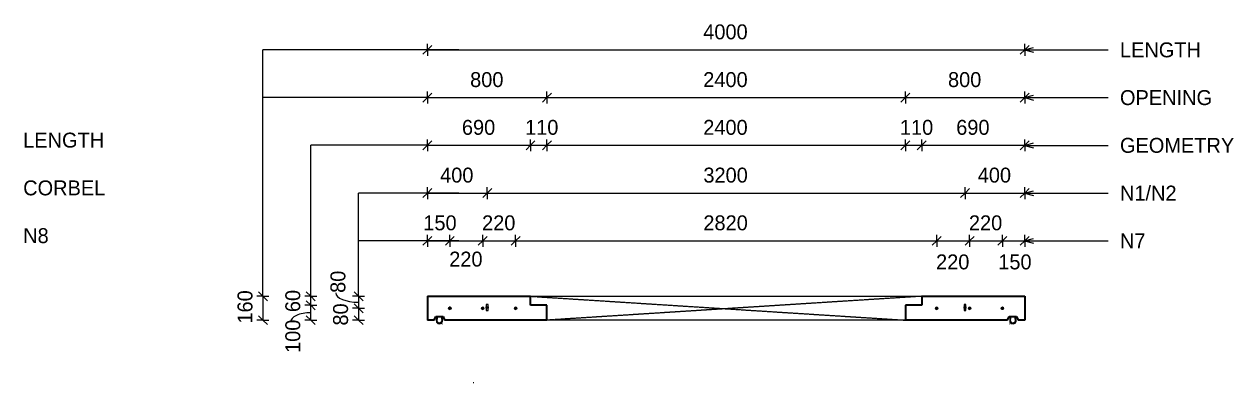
# Model space of a CAD drawing. Header units: millimetres. Extents: x 76163 to 106717, y 1600 to 80057.
# Drawn here: x 97538 to 105638, y 77653 to 80057 of the extents above; entities that cross this region are included whole.
import ezdxf

# ---------------------------------------------------------------- set-up
doc = ezdxf.new("R2010")
doc.units = ezdxf.units.MM
doc.linetypes.add('Overhead', pattern=[3.97, 2.38, -1.59])
for name, color, linetype, lineweight in [('A-ANNO-DIMS', 211, 'Continuous', 9), ('A-ANNO-DIMS-40', 211, 'Continuous', 9), ('A-DETL-MBND', 5, 'Continuous', 18), ('A-FLOR-OVHD', 1, 'Overhead', 18), ('A-GENM', 13, 'Continuous', 18), ('A-WALL', 113, 'Continuous', 25), ('G-ANNO-TEXT', 231, 'Continuous', 9), ('S-RBAR', 171, 'Continuous', 18)]:
    doc.layers.add(name, color=color, linetype=linetype, lineweight=lineweight)
doc.styles.add('Nirmala UI Semilight', font='NirmalaS.ttf', dxfattribs={"height": 100})
doc.dimstyles.new('Diagonal_-_2_5mm_NI_UI', dxfattribs={"dimscale": 304.8, "dimtxt": 104.736395, "dimasz": 0.19685, "dimexe": 0.131234, "dimexo": 0.0625, "dimgap": 0.131234, "dimtad": 1, "dimdec": 4, "dimzin": 0, "dimdsep": 46, "dimtxsty": 'Nirmala UI Semilight', "dimblk1": 'OBLIQUE', "dimblk2": 'OBLIQUE', "dimsah": 1, "dimcen": 0.09, "dimazin": 0, "dimtfac": 1, "dimtdec": 4, "dimtix": 1, "dimtmove": 0, "dimatfit": 3, "dimfxl": 0.131234, "dimfxlon": 1, "dimtvp": 1, "dimtolj": 1, "dimtzin": 0, "dimarcsym": 2})
doc.dimstyles.new('Diagonal_-_2_5mm_NI_UI_1', dxfattribs={"dimscale": 304.8, "dimtxt": 104.736395, "dimasz": 0.19685, "dimexe": 0.131234, "dimexo": 0.0625, "dimgap": 0.131234, "dimtad": 1, "dimdec": 4, "dimzin": 0, "dimdsep": 46, "dimtxsty": 'Nirmala UI Semilight', "dimblk1": 'OBLIQUE', "dimblk2": 'OBLIQUE', "dimsah": 1, "dimcen": 0.09, "dimazin": 0, "dimtfac": 1, "dimtdec": 4, "dimtix": 1, "dimtmove": 1, "dimatfit": 3, "dimfxl": 0.131234, "dimfxlon": 1, "dimtvp": 1, "dimtolj": 1, "dimtzin": 0, "dimarcsym": 2})
doc.dimstyles.new('Diagonal_-_2_5mm_NI_UI_2', dxfattribs={"dimscale": 304.8, "dimtxt": 104.736395, "dimasz": 0.19685, "dimexe": 0.131234, "dimexo": 0.0625, "dimgap": 0.131234, "dimtad": 1, "dimdec": 4, "dimzin": 0, "dimdsep": 46, "dimtxsty": 'Nirmala UI Semilight', "dimblk1": 'OBLIQUE', "dimblk2": 'OBLIQUE', "dimsah": 1, "dimcen": 0.09, "dimazin": 0, "dimtfac": 1, "dimtdec": 4, "dimtix": 1, "dimtmove": 2, "dimatfit": 3, "dimfxl": 0.131234, "dimfxlon": 1, "dimtvp": 1, "dimtolj": 1, "dimtzin": 0, "dimarcsym": 2})

# ---------------------------------------------------------------- blocks, each defined once
blk = doc.blocks.new('loopbox down bent - Wire Loop-600440-Elevation Top1')
at = {"layer": 'A-GENM'}
for p, q in [((-30387.9, 78098), (-30391.7, 78072)), ((-30390.2, 78097.2), (-30388.6, 78097.2)), ((-30388.6, 78097.2), (-30388.6, 78098)), ((-30385.7, 78071.1), (-30381.8, 78097.5)), ((-30384.1, 78097.8), (-30385.6, 78098)), ((-30383.3, 78097.7), (-30384.1, 78097.8)), ((-30382.7, 78097.6), (-30383.3, 78097.7)), ((-30381.8, 78097.5), (-30382.7, 78097.6)), ((-30381.8, 78097.5), (-30381.8, 78098)), ((-30359, 78097.8), (-30359, 78097.5)), ((-30359, 78097.5), (-30355.1, 78071.1)), ((-30349.1, 78072), (-30352.9, 78098)), ((-30352.2, 78098), (-30352.2, 78097.2)), ((-30352.2, 78097.2), (-30350.6, 78097.2)), ((-30350.2, 78047.2), (-30350.2, 78048))]:
    blk.add_line(p, q, dxfattribs=at)
at = {"layer": 'A-GENM', "flags": 128}
for points in [[(-30391.7, 78072), (-30389.6, 78059), (-30380.3, 78049.7), (-30367.3, 78047.5), (-30355.5, 78053.2), (-30349.2, 78064.8), (-30349.1, 78072)], [(-30355.1, 78071.1), (-30357.5, 78060.3), (-30366.5, 78053.9), (-30377.5, 78055.1), (-30384.9, 78063.4), (-30385.7, 78071.1)]]:
    blk.add_lwpolyline(points, dxfattribs=at)
at = {"layer": 'A-GENM'}
for centre, start, end in [((-30390.2, 78098.4), 202.2055, 270), ((-30350.6, 78098.4), 270, 337.79451)]:
    blk.add_arc(centre, 1.2, start, end, dxfattribs=at)
blk = doc.blocks.new('loopbox down bent - Wire Loop-V10-Elevation Top1')
at = {"layer": 'A-GENM'}
for p, q in [((-26547.9, 78098), (-26551.7, 78072)), ((-26550.2, 78097.2), (-26548.6, 78097.2)), ((-26548.6, 78097.2), (-26548.6, 78098)), ((-26545.7, 78071.1), (-26541.8, 78097.5)), ((-26541.8, 78097.5), (-26541.7, 78098)), ((-26519, 78098), (-26519, 78097.5)), ((-26518.1, 78097.6), (-26519, 78097.5)), ((-26519, 78097.5), (-26515.1, 78071.1)), ((-26517.5, 78097.7), (-26518.1, 78097.6)), ((-26516.7, 78097.8), (-26517.5, 78097.7)), ((-26515.2, 78098), (-26516.7, 78097.8)), ((-26509.1, 78072), (-26512.9, 78098)), ((-26512.2, 78098), (-26512.2, 78097.2)), ((-26512.2, 78097.2), (-26510.6, 78097.2)), ((-26550.6, 78047.2), (-26550.6, 78048))]:
    blk.add_line(p, q, dxfattribs=at)
at = {"layer": 'A-GENM', "flags": 128}
for points in [[(-26551.7, 78072), (-26549.6, 78059), (-26540.3, 78049.7), (-26527.3, 78047.5), (-26515.5, 78053.2), (-26509.2, 78064.8), (-26509.1, 78072)], [(-26515.1, 78071.1), (-26517.5, 78060.3), (-26526.5, 78053.9), (-26537.5, 78055.1), (-26544.9, 78063.4), (-26545.7, 78071.1)]]:
    blk.add_lwpolyline(points, dxfattribs=at)
at = {"layer": 'A-GENM'}
for centre, start, end in [((-26550.2, 78098.4), 202.20549, 270), ((-26510.6, 78098.4), 270, 337.7945)]:
    blk.add_arc(centre, 1.2, start, end, dxfattribs=at)
blk = doc.blocks.new('RR spread anchor face based - RR-SA-4_0-240-614738-Elevation Top1')
at = {"layer": 'A-GENM'}
for p, q in [((-30044.4, 78178), (-30056.4, 78178)), ((-30056.4, 78178), (-30056.4, 78162.7)), ((-30044.4, 78162.7), (-30044.4, 78178)), ((-30056.4, 78162.7), (-30044.4, 78162.7)), ((-30056.4, 78153.4), (-30056.4, 78162.7)), ((-30044.4, 78153.4), (-30056.4, 78153.4)), ((-30056.4, 78153.4), (-30056.4, 78138)), ((-30056.4, 78138), (-30044.4, 78138)), ((-30044.4, 78162.7), (-30044.4, 78153.4)), ((-30044.4, 78138), (-30044.4, 78153.4))]:
    blk.add_line(p, q, dxfattribs=at)
blk = doc.blocks.new('DIMBLOCK52-Elevation Top1')
at = {"layer": 'A-ANNO-DIMS-40'}
for p, q in [((100238.7, 79884.8), (100208.7, 79854.8)), ((100238.7, 79884.8), (100238.7, 79924.8)), ((100238.7, 79884.8), (100268.7, 79914.8)), ((100238.7, 79884.8), (104238.7, 79884.8)), ((100238.7, 79884.8), (100238.7, 79844.8)), ((104238.7, 79884.8), (104208.7, 79854.8)), ((104238.7, 79884.8), (104238.7, 79924.8)), ((104238.7, 79884.8), (104268.7, 79914.8)), ((104238.7, 79884.8), (104238.7, 79844.8))]:
    blk.add_line(p, q, dxfattribs=at)
at = {"layer": 'A-ANNO-DIMS-40', "color": 0, "insert": (102085.4, 80055.3), "char_height": 100, "width": 367.91, "attachment_point": 1, "line_spacing_factor": 1.142579, "style": 'Nirmala UI Semilight'}
blk.add_mtext('4000', dxfattribs=at)
blk = doc.blocks.new('_Oblique')
at = {"color": 0, "linetype": 'ByBlock', "lineweight": -2}
blk.add_line((-0.5, -0.5), (0.5, 0.5), dxfattribs=at)
blk = doc.blocks.new('DIMBLOCK53-Elevation Top1')
at = {"layer": 'A-ANNO-DIMS-40'}
for p, q in [((100238.7, 78924.8), (100208.7, 78894.8)), ((100238.7, 78924.8), (100238.7, 78964.8)), ((100238.7, 78924.8), (100268.7, 78954.8)), ((100238.7, 78924.8), (100638.7, 78924.8)), ((100238.7, 78924.8), (100238.7, 78884.8)), ((100638.7, 78924.8), (100608.7, 78894.8)), ((100638.7, 78924.8), (100638.7, 78964.8)), ((100638.7, 78924.8), (100668.7, 78954.8)), ((100638.7, 78924.8), (100638.7, 78884.8))]:
    blk.add_line(p, q, dxfattribs=at)
at = {"layer": 'A-ANNO-DIMS-40', "color": 0, "insert": (100323.5, 79095.3), "char_height": 100, "width": 276.504, "attachment_point": 1, "line_spacing_factor": 1.142579, "style": 'Nirmala UI Semilight'}
blk.add_mtext('400', dxfattribs=at)
blk = doc.blocks.new('DIMBLOCK54-Elevation Top1')
at = {"layer": 'A-ANNO-DIMS-40'}
for p, q in [((100638.7, 78924.8), (100608.7, 78894.8)), ((100638.7, 78924.8), (100638.7, 78964.8)), ((100638.7, 78924.8), (100668.7, 78954.8)), ((100638.7, 78924.8), (103838.7, 78924.8)), ((100638.7, 78924.8), (100638.7, 78884.8)), ((103838.7, 78924.8), (103808.7, 78894.8)), ((103838.7, 78924.8), (103838.7, 78964.8)), ((103838.7, 78924.8), (103868.7, 78954.8)), ((103838.7, 78924.8), (103838.7, 78884.8))]:
    blk.add_line(p, q, dxfattribs=at)
at = {"layer": 'A-ANNO-DIMS-40', "color": 0, "insert": (102086.3, 79095.3), "char_height": 100, "width": 365.625, "attachment_point": 1, "line_spacing_factor": 1.142579, "style": 'Nirmala UI Semilight'}
blk.add_mtext('3200', dxfattribs=at)
blk = doc.blocks.new('DIMBLOCK55-Elevation Top1')
at = {"layer": 'A-ANNO-DIMS-40'}
for p, q in [((103838.7, 78924.8), (103808.7, 78894.8)), ((103838.7, 78924.8), (103838.7, 78964.8)), ((103838.7, 78924.8), (103868.7, 78954.8)), ((103838.7, 78924.8), (104238.7, 78924.8)), ((103838.7, 78924.8), (103838.7, 78884.8)), ((104238.7, 78924.8), (104208.7, 78894.8)), ((104238.7, 78924.8), (104238.7, 78964.8)), ((104238.7, 78924.8), (104268.7, 78954.8)), ((104238.7, 78924.8), (104238.7, 78884.8))]:
    blk.add_line(p, q, dxfattribs=at)
at = {"layer": 'A-ANNO-DIMS-40', "color": 0, "insert": (103923.5, 79095.3), "char_height": 100, "width": 276.504, "attachment_point": 1, "line_spacing_factor": 1.142579, "style": 'Nirmala UI Semilight'}
blk.add_mtext('400', dxfattribs=at)
blk = doc.blocks.new('DIMBLOCK56-Elevation Top1')
at = {"layer": 'A-ANNO-DIMS-40'}
for p, q in [((100238.7, 78604.8), (100208.7, 78574.8)), ((100238.7, 78604.8), (100238.7, 78644.8)), ((100238.7, 78604.8), (100268.7, 78634.8)), ((100238.7, 78604.8), (100388.6, 78604.8)), ((100238.7, 78604.8), (100238.7, 78564.8)), ((100388.6, 78604.8), (100358.6, 78574.8)), ((100388.6, 78604.8), (100388.6, 78644.8)), ((100388.6, 78604.8), (100418.6, 78634.8)), ((100388.6, 78604.8), (100388.6, 78564.8))]:
    blk.add_line(p, q, dxfattribs=at)
at = {"layer": 'A-ANNO-DIMS-40', "color": 0, "insert": (100210.8, 78775.3), "char_height": 100, "width": 246.797, "attachment_point": 1, "line_spacing_factor": 1.142579, "style": 'Nirmala UI Semilight'}
blk.add_mtext('150', dxfattribs=at)
blk = doc.blocks.new('DIMBLOCK57-Elevation Top1')
at = {"layer": 'A-ANNO-DIMS-40'}
for p, q in [((100388.6, 78604.8), (100358.6, 78574.8)), ((100388.6, 78604.8), (100388.6, 78644.8)), ((100388.6, 78604.8), (100418.6, 78634.8)), ((100388.6, 78604.8), (100608.7, 78604.8)), ((100388.6, 78604.8), (100388.6, 78564.8)), ((100608.7, 78604.8), (100578.7, 78574.8)), ((100608.7, 78604.8), (100608.7, 78644.8)), ((100608.7, 78604.8), (100638.7, 78634.8)), ((100608.7, 78604.8), (100608.7, 78564.8))]:
    blk.add_line(p, q, dxfattribs=at)
at = {"layer": 'A-ANNO-DIMS-40', "color": 0, "insert": (100384.4, 78532.2), "char_height": 100, "width": 274.219, "attachment_point": 1, "line_spacing_factor": 1.142579, "style": 'Nirmala UI Semilight'}
blk.add_mtext('220', dxfattribs=at)
blk = doc.blocks.new('DIMBLOCK58-Elevation Top1')
at = {"layer": 'A-ANNO-DIMS-40'}
for p, q in [((100608.7, 78604.8), (100578.7, 78574.8)), ((100608.7, 78604.8), (100608.7, 78644.8)), ((100608.7, 78604.8), (100638.7, 78634.8)), ((100608.7, 78604.8), (100828.7, 78604.8)), ((100608.7, 78604.8), (100608.7, 78564.8)), ((100828.7, 78604.8), (100798.7, 78574.8)), ((100828.7, 78604.8), (100828.7, 78644.8)), ((100828.7, 78604.8), (100858.7, 78634.8)), ((100828.7, 78604.8), (100828.7, 78564.8))]:
    blk.add_line(p, q, dxfattribs=at)
at = {"layer": 'A-ANNO-DIMS-40', "color": 0, "insert": (100604.4, 78775.3), "char_height": 100, "width": 274.219, "attachment_point": 1, "line_spacing_factor": 1.142579, "style": 'Nirmala UI Semilight'}
blk.add_mtext('220', dxfattribs=at)
blk = doc.blocks.new('DIMBLOCK59-Elevation Top1')
at = {"layer": 'A-ANNO-DIMS-40'}
for p, q in [((100828.7, 78604.8), (100798.7, 78574.8)), ((100828.7, 78604.8), (100828.7, 78644.8)), ((100828.7, 78604.8), (100858.7, 78634.8)), ((100828.7, 78604.8), (103648.7, 78604.8)), ((100828.7, 78604.8), (100828.7, 78564.8)), ((103648.7, 78604.8), (103618.7, 78574.8)), ((103648.7, 78604.8), (103648.7, 78644.8)), ((103648.7, 78604.8), (103678.7, 78634.8)), ((103648.7, 78604.8), (103648.7, 78564.8))]:
    blk.add_line(p, q, dxfattribs=at)
at = {"layer": 'A-ANNO-DIMS-40', "color": 0, "insert": (102086.3, 78775.3), "char_height": 100, "width": 365.625, "attachment_point": 1, "line_spacing_factor": 1.142579, "style": 'Nirmala UI Semilight'}
blk.add_mtext('2820', dxfattribs=at)
blk = doc.blocks.new('DIMBLOCK60-Elevation Top1')
at = {"layer": 'A-ANNO-DIMS-40'}
for p, q in [((103648.7, 78604.8), (103618.7, 78574.8)), ((103648.7, 78604.8), (103648.7, 78644.8)), ((103648.7, 78604.8), (103678.7, 78634.8)), ((103648.7, 78604.8), (103868.7, 78604.8)), ((103648.7, 78604.8), (103648.7, 78564.8)), ((103868.7, 78604.8), (103838.7, 78574.8)), ((103868.7, 78604.8), (103868.7, 78644.8)), ((103868.7, 78604.8), (103898.7, 78634.8)), ((103868.7, 78604.8), (103868.7, 78564.8))]:
    blk.add_line(p, q, dxfattribs=at)
at = {"layer": 'A-ANNO-DIMS-40', "color": 0, "insert": (103644.4, 78513.5), "char_height": 100, "width": 274.219, "attachment_point": 1, "line_spacing_factor": 1.142579, "style": 'Nirmala UI Semilight'}
blk.add_mtext('220', dxfattribs=at)
blk = doc.blocks.new('DIMBLOCK61-Elevation Top1')
at = {"layer": 'A-ANNO-DIMS-40'}
for p, q in [((103868.7, 78604.8), (103838.7, 78574.8)), ((103868.7, 78604.8), (103868.7, 78644.8)), ((103868.7, 78604.8), (103898.7, 78634.8)), ((103868.7, 78604.8), (104088.8, 78604.8)), ((103868.7, 78604.8), (103868.7, 78564.8)), ((104088.8, 78604.8), (104058.8, 78574.8)), ((104088.8, 78604.8), (104088.8, 78644.8)), ((104088.8, 78604.8), (104118.8, 78634.8)), ((104088.8, 78604.8), (104088.8, 78564.8))]:
    blk.add_line(p, q, dxfattribs=at)
at = {"layer": 'A-ANNO-DIMS-40', "color": 0, "insert": (103864.5, 78775.3), "char_height": 100, "width": 274.219, "attachment_point": 1, "line_spacing_factor": 1.142579, "style": 'Nirmala UI Semilight'}
blk.add_mtext('220', dxfattribs=at)
blk = doc.blocks.new('DIMBLOCK62-Elevation Top1')
at = {"layer": 'A-ANNO-DIMS-40'}
for p, q in [((104088.8, 78604.8), (104058.8, 78574.8)), ((104088.8, 78604.8), (104088.8, 78644.8)), ((104088.8, 78604.8), (104118.8, 78634.8)), ((104088.8, 78604.8), (104238.7, 78604.8)), ((104088.8, 78604.8), (104088.8, 78564.8)), ((104238.7, 78604.8), (104208.7, 78574.8)), ((104238.7, 78604.8), (104238.7, 78644.8)), ((104238.7, 78604.8), (104268.7, 78634.8)), ((104238.7, 78604.8), (104238.7, 78564.8))]:
    blk.add_line(p, q, dxfattribs=at)
at = {"layer": 'A-ANNO-DIMS-40', "color": 0, "insert": (104060.9, 78513.5), "char_height": 100, "width": 246.797, "attachment_point": 1, "line_spacing_factor": 1.142579, "style": 'Nirmala UI Semilight'}
blk.add_mtext('150', dxfattribs=at)
blk = doc.blocks.new('DIMBLOCK63-Elevation Top1')
at = {"layer": 'A-ANNO-DIMS-40'}
for p, q in [((99137.2, 78233), (99107.2, 78263)), ((99137.2, 78233), (99097.2, 78233)), ((99137.2, 78233), (99137.2, 78073)), ((99137.2, 78233), (99167.2, 78203)), ((99137.2, 78233), (99177.2, 78233)), ((99137.2, 78073), (99107.2, 78103)), ((99137.2, 78073), (99097.2, 78073)), ((99137.2, 78073), (99167.2, 78043)), ((99137.2, 78073), (99177.2, 78073))]:
    blk.add_line(p, q, dxfattribs=at)
at = {"layer": 'A-ANNO-DIMS-40', "color": 0, "insert": (98966.8, 78050.2), "char_height": 100, "width": 246.797, "attachment_point": 1, "rotation": 90, "line_spacing_factor": 1.142579, "style": 'Nirmala UI Semilight'}
blk.add_mtext('160', dxfattribs=at)
blk = doc.blocks.new('DIMBLOCK64-Elevation Top1')
at = {"layer": 'A-ANNO-DIMS-40'}
for p, q in [((99777.2, 78233), (99747.2, 78263)), ((99777.2, 78233), (99737.2, 78233)), ((99777.2, 78153), (99747.2, 78183)), ((99777.2, 78233), (99777.2, 78153)), ((99777.2, 78233), (99807.2, 78203)), ((99777.2, 78233), (99817.2, 78233)), ((99777.2, 78153), (99737.2, 78153)), ((99777.2, 78153), (99807.2, 78123)), ((99777.2, 78153), (99817.2, 78153))]:
    blk.add_line(p, q, dxfattribs=at)
blk.add_ellipse((99777.2, 78255.8), major_axis=(152.9, 0), ratio=0.410809, start_param=3.141593, end_param=4.712389, dxfattribs=at)
at = {"layer": 'A-ANNO-DIMS-40', "color": 0, "insert": (99589.1, 78255.8), "char_height": 100, "width": 182.813, "attachment_point": 1, "rotation": 90, "line_spacing_factor": 1.142579, "style": 'Nirmala UI Semilight'}
blk.add_mtext('80', dxfattribs=at)
blk = doc.blocks.new('DIMBLOCK65-Elevation Top1')
at = {"layer": 'A-ANNO-DIMS-40'}
for p, q in [((99777.2, 78153), (99747.2, 78183)), ((99777.2, 78153), (99737.2, 78153)), ((99777.2, 78073), (99747.2, 78103)), ((99777.2, 78153), (99777.2, 78073)), ((99777.2, 78153), (99807.2, 78123)), ((99777.2, 78153), (99817.2, 78153)), ((99777.2, 78073), (99737.2, 78073)), ((99777.2, 78073), (99807.2, 78043)), ((99777.2, 78073), (99817.2, 78073))]:
    blk.add_line(p, q, dxfattribs=at)
at = {"layer": 'A-ANNO-DIMS-40', "color": 0, "insert": (99606.8, 78036.9), "char_height": 100, "width": 182.813, "attachment_point": 1, "rotation": 90, "line_spacing_factor": 1.142579, "style": 'Nirmala UI Semilight'}
blk.add_mtext('80', dxfattribs=at)
blk = doc.blocks.new('DIMBLOCK66-Elevation Top1')
at = {"layer": 'A-ANNO-DIMS-40'}
for p, q in [((100238.7, 79564.8), (100208.7, 79534.8)), ((100238.7, 79564.8), (100238.7, 79604.8)), ((100238.7, 79564.8), (100268.7, 79594.8)), ((100238.7, 79564.8), (101038.7, 79564.8)), ((100238.7, 79564.8), (100238.7, 79524.8)), ((101038.7, 79564.8), (101008.7, 79534.8)), ((101038.7, 79564.8), (101038.7, 79604.8)), ((101038.7, 79564.8), (101068.7, 79594.8)), ((101038.7, 79564.8), (101038.7, 79524.8))]:
    blk.add_line(p, q, dxfattribs=at)
at = {"layer": 'A-ANNO-DIMS-40', "color": 0, "insert": (100524.4, 79735.3), "char_height": 100, "width": 274.219, "attachment_point": 1, "line_spacing_factor": 1.142579, "style": 'Nirmala UI Semilight'}
blk.add_mtext('800', dxfattribs=at)
blk = doc.blocks.new('DIMBLOCK67-Elevation Top1')
at = {"layer": 'A-ANNO-DIMS-40'}
for p, q in [((101038.7, 79564.8), (101008.7, 79534.8)), ((101038.7, 79564.8), (101038.7, 79604.8)), ((101038.7, 79564.8), (101068.7, 79594.8)), ((101038.7, 79564.8), (103438.7, 79564.8)), ((101038.7, 79564.8), (101038.7, 79524.8)), ((103438.7, 79564.8), (103408.7, 79534.8)), ((103438.7, 79564.8), (103438.7, 79604.8)), ((103438.7, 79564.8), (103468.7, 79594.8)), ((103438.7, 79564.8), (103438.7, 79524.8))]:
    blk.add_line(p, q, dxfattribs=at)
at = {"layer": 'A-ANNO-DIMS-40', "color": 0, "insert": (102085.4, 79735.3), "char_height": 100, "width": 367.91, "attachment_point": 1, "line_spacing_factor": 1.142579, "style": 'Nirmala UI Semilight'}
blk.add_mtext('2400', dxfattribs=at)
blk = doc.blocks.new('DIMBLOCK68-Elevation Top1')
at = {"layer": 'A-ANNO-DIMS-40'}
for p, q in [((103438.7, 79564.8), (103408.7, 79534.8)), ((103438.7, 79564.8), (103438.7, 79604.8)), ((103438.7, 79564.8), (103468.7, 79594.8)), ((103438.7, 79564.8), (104238.7, 79564.8)), ((103438.7, 79564.8), (103438.7, 79524.8)), ((104238.7, 79564.8), (104208.7, 79534.8)), ((104238.7, 79564.8), (104238.7, 79604.8)), ((104238.7, 79564.8), (104268.7, 79594.8)), ((104238.7, 79564.8), (104238.7, 79524.8))]:
    blk.add_line(p, q, dxfattribs=at)
at = {"layer": 'A-ANNO-DIMS-40', "color": 0, "insert": (103724.4, 79735.3), "char_height": 100, "width": 274.219, "attachment_point": 1, "line_spacing_factor": 1.142579, "style": 'Nirmala UI Semilight'}
blk.add_mtext('800', dxfattribs=at)
blk = doc.blocks.new('DIMBLOCK69-Elevation Top1')
at = {"layer": 'A-ANNO-DIMS-40'}
for p, q in [((100238.7, 79244.8), (100208.7, 79214.8)), ((100238.7, 79244.8), (100238.7, 79284.8)), ((100238.7, 79244.8), (100268.7, 79274.8)), ((100238.7, 79244.8), (100928.7, 79244.8)), ((100238.7, 79244.8), (100238.7, 79204.8)), ((100928.7, 79244.8), (100898.7, 79214.8)), ((100928.7, 79244.8), (100928.7, 79284.8)), ((100928.7, 79244.8), (100958.7, 79274.8)), ((100928.7, 79244.8), (100928.7, 79204.8))]:
    blk.add_line(p, q, dxfattribs=at)
at = {"layer": 'A-ANNO-DIMS-40', "color": 0, "insert": (100469.4, 79415.3), "char_height": 100, "width": 274.219, "attachment_point": 1, "line_spacing_factor": 1.142579, "style": 'Nirmala UI Semilight'}
blk.add_mtext('690', dxfattribs=at)
blk = doc.blocks.new('DIMBLOCK70-Elevation Top1')
at = {"layer": 'A-ANNO-DIMS-40'}
for p, q in [((100928.7, 79244.8), (100898.7, 79214.8)), ((100928.7, 79244.8), (100928.7, 79284.8)), ((100928.7, 79244.8), (100958.7, 79274.8)), ((100928.7, 79244.8), (101038.7, 79244.8)), ((100928.7, 79244.8), (100928.7, 79204.8)), ((101038.7, 79244.8), (101008.7, 79214.8)), ((101038.7, 79244.8), (101038.7, 79284.8)), ((101038.7, 79244.8), (101068.7, 79274.8)), ((101038.7, 79244.8), (101038.7, 79204.8))]:
    blk.add_line(p, q, dxfattribs=at)
at = {"layer": 'A-ANNO-DIMS-40', "color": 0, "insert": (100892.3, 79415.3), "char_height": 100, "width": 219.375, "attachment_point": 1, "line_spacing_factor": 1.142579, "style": 'Nirmala UI Semilight'}
blk.add_mtext('110', dxfattribs=at)
blk = doc.blocks.new('DIMBLOCK71-Elevation Top1')
at = {"layer": 'A-ANNO-DIMS-40'}
for p, q in [((101038.7, 79244.8), (101008.7, 79214.8)), ((101038.7, 79244.8), (101038.7, 79284.8)), ((101038.7, 79244.8), (101068.7, 79274.8)), ((101038.7, 79244.8), (103438.7, 79244.8)), ((101038.7, 79244.8), (101038.7, 79204.8)), ((103438.7, 79244.8), (103408.7, 79214.8)), ((103438.7, 79244.8), (103438.7, 79284.8)), ((103438.7, 79244.8), (103468.7, 79274.8)), ((103438.7, 79244.8), (103438.7, 79204.8))]:
    blk.add_line(p, q, dxfattribs=at)
at = {"layer": 'A-ANNO-DIMS-40', "color": 0, "insert": (102085.4, 79415.3), "char_height": 100, "width": 367.91, "attachment_point": 1, "line_spacing_factor": 1.142579, "style": 'Nirmala UI Semilight'}
blk.add_mtext('2400', dxfattribs=at)
blk = doc.blocks.new('DIMBLOCK72-Elevation Top1')
at = {"layer": 'A-ANNO-DIMS-40'}
for p, q in [((103438.7, 79244.8), (103408.7, 79214.8)), ((103438.7, 79244.8), (103438.7, 79284.8)), ((103438.7, 79244.8), (103468.7, 79274.8)), ((103438.7, 79244.8), (103548.7, 79244.8)), ((103438.7, 79244.8), (103438.7, 79204.8)), ((103548.7, 79244.8), (103518.7, 79214.8)), ((103548.7, 79244.8), (103548.7, 79284.8)), ((103548.7, 79244.8), (103578.7, 79274.8)), ((103548.7, 79244.8), (103548.7, 79204.8))]:
    blk.add_line(p, q, dxfattribs=at)
at = {"layer": 'A-ANNO-DIMS-40', "color": 0, "insert": (103402.3, 79415.3), "char_height": 100, "width": 219.375, "attachment_point": 1, "line_spacing_factor": 1.142579, "style": 'Nirmala UI Semilight'}
blk.add_mtext('110', dxfattribs=at)
blk = doc.blocks.new('DIMBLOCK73-Elevation Top1')
at = {"layer": 'A-ANNO-DIMS-40'}
for p, q in [((103548.7, 79244.8), (103518.7, 79214.8)), ((103548.7, 79244.8), (103548.7, 79284.8)), ((103548.7, 79244.8), (103578.7, 79274.8)), ((103548.7, 79244.8), (104238.7, 79244.8)), ((103548.7, 79244.8), (103548.7, 79204.8)), ((104238.7, 79244.8), (104208.7, 79214.8)), ((104238.7, 79244.8), (104238.7, 79284.8)), ((104238.7, 79244.8), (104268.7, 79274.8)), ((104238.7, 79244.8), (104238.7, 79204.8))]:
    blk.add_line(p, q, dxfattribs=at)
at = {"layer": 'A-ANNO-DIMS-40', "color": 0, "insert": (103779.4, 79415.3), "char_height": 100, "width": 274.219, "attachment_point": 1, "line_spacing_factor": 1.142579, "style": 'Nirmala UI Semilight'}
blk.add_mtext('690', dxfattribs=at)
blk = doc.blocks.new('DIMBLOCK74-Elevation Top1')
at = {"layer": 'A-ANNO-DIMS-40'}
for p, q in [((99457.2, 78173), (99417.2, 78173)), ((99457.2, 78173), (99427.2, 78203)), ((99457.2, 78073), (99457.2, 78173)), ((99457.2, 78173), (99487.2, 78143)), ((99457.2, 78173), (99497.2, 78173)), ((99457.2, 78073), (99427.2, 78103)), ((99457.2, 78073), (99417.2, 78073)), ((99457.2, 78073), (99487.2, 78043)), ((99457.2, 78073), (99497.2, 78073))]:
    blk.add_line(p, q, dxfattribs=at)
blk.add_ellipse((99457.2, 78059.2), major_axis=(135.2, 0), ratio=0.472122, start_param=1.570796, end_param=3.141593, dxfattribs=at)
at = {"layer": 'A-ANNO-DIMS-40', "color": 0, "insert": (99286.8, 77853.5), "char_height": 100, "width": 246.797, "attachment_point": 1, "rotation": 90, "line_spacing_factor": 1.142579, "style": 'Nirmala UI Semilight'}
blk.add_mtext('100', dxfattribs=at)
blk = doc.blocks.new('DIMBLOCK75-Elevation Top1')
at = {"layer": 'A-ANNO-DIMS-40'}
for p, q in [((99457.2, 78233), (99427.2, 78263)), ((99457.2, 78233), (99417.2, 78233)), ((99457.2, 78173), (99417.2, 78173)), ((99457.2, 78173), (99427.2, 78203)), ((99457.2, 78173), (99457.2, 78233)), ((99457.2, 78233), (99487.2, 78203)), ((99457.2, 78233), (99497.2, 78233)), ((99457.2, 78173), (99487.2, 78143)), ((99457.2, 78173), (99497.2, 78173))]:
    blk.add_line(p, q, dxfattribs=at)
at = {"layer": 'A-ANNO-DIMS-40', "color": 0, "insert": (99286.8, 78126.9), "char_height": 100, "width": 182.813, "attachment_point": 1, "rotation": 90, "line_spacing_factor": 1.142579, "style": 'Nirmala UI Semilight'}
blk.add_mtext('60', dxfattribs=at)

msp = doc.modelspace()

# ---------------------------------------------------------------- hatches: boundary and pattern name
at = {"layer": 'S-RBAR'}
h = msp.add_hatch(color=256, dxfattribs=at)
edge = h.paths.add_edge_path()
edge.add_arc((100388.55001, 78153.04259), 8, 0, 360)
for points in [[(100388.55001, 78145.04259), (100396.15846, 78150.57045), (100393.25229, 78159.51472), (100383.84772, 78159.51472), (100380.94155, 78150.57045), (100382.78616, 78149.23026)], [(100606.20686, 78145.43413), (100615.15113, 78148.3403), (100615.15113, 78157.74487), (100606.20686, 78160.65104), (100600.679, 78153.04259)], [(100826.20686, 78145.43413), (100835.15113, 78148.3403), (100835.15113, 78157.74487), (100826.20686, 78160.65104), (100820.679, 78153.04259)], [(103646.20686, 78145.43413), (103655.15113, 78148.3403), (103655.15113, 78157.74487), (103646.20686, 78160.65104), (103640.679, 78153.04259)], [(103866.20686, 78145.43413), (103875.15113, 78148.3403), (103875.15113, 78157.74487), (103866.20686, 78160.65104), (103860.679, 78153.04259)], [(104084.1057, 78146.57045), (104093.51027, 78146.57045), (104096.41644, 78155.51472), (104088.80798, 78161.04259), (104081.19953, 78155.51472)]]:
    msp.add_hatch(color=256, dxfattribs=at).paths.add_polyline_path(points)
h = msp.add_hatch(color=256, dxfattribs=at)
edge = h.paths.add_edge_path()
edge.add_arc((100608.679, 78153.04259), 8, 0, 360)
h = msp.add_hatch(color=256, dxfattribs=at)
edge = h.paths.add_edge_path()
edge.add_arc((100828.679, 78153.04259), 8, 0, 360)
h = msp.add_hatch(color=256, dxfattribs=at)
edge = h.paths.add_edge_path()
edge.add_arc((103648.679, 78153.04259), 8, 0, 360)
h = msp.add_hatch(color=256, dxfattribs=at)
edge = h.paths.add_edge_path()
edge.add_arc((103868.679, 78153.04259), 8, 0, 360)
h = msp.add_hatch(color=256, dxfattribs=at)
edge = h.paths.add_edge_path()
edge.add_arc((104088.80798, 78153.04259), 8, 0, 360)

# ---------------------------------------------------------------- linework, layer by layer
at = {"layer": 'A-DETL-MBND'}
for p, q in [((99137.22419, 78233.04259), (99137.22419, 79884.79926)), ((100448.679, 79884.79926), (99137.22419, 79884.79926)), ((100238.679, 79564.79926), (99137.22419, 79564.79926)), ((99457.22419, 78233.04259), (99457.22419, 79244.79926)), ((100238.679, 79244.79926), (99457.22419, 79244.79926)), ((99777.22419, 78233.04259), (99777.22419, 78924.79926)), ((100448.679, 78924.79926), (99777.22419, 78924.79926)), ((100448.679, 78604.79926), (99777.22419, 78604.79926)), ((100548.679, 77653.04259), (100544.679, 77653.04259))]:
    msp.add_line(p, q, dxfattribs=at)
at = {"layer": 'A-FLOR-OVHD'}
for p, q in [((100928.679, 78233.04259), (103548.679, 78233.04259)), ((100928.679, 78233.04259), (103438.679, 78073.04259)), ((103548.679, 78233.04259), (101038.679, 78073.04259)), ((103438.679, 78073.04259), (101038.679, 78073.04259))]:
    msp.add_line(p, q, dxfattribs=at)
at = {"layer": 'A-WALL'}
for p, q in [((100238.679, 78233.04259), (100928.679, 78233.04259)), ((100238.679, 78233.04259), (100238.679, 78073.04259)), ((100928.679, 78173.04259), (100928.679, 78233.04259)), ((101038.679, 78173.04259), (100928.679, 78173.04259)), ((101038.679, 78073.04259), (101038.679, 78173.04259)), ((103548.679, 78173.04259), (103438.679, 78173.04259)), ((103438.679, 78173.04259), (103438.679, 78073.04259)), ((103548.679, 78233.04259), (104238.679, 78233.04259)), ((103548.679, 78233.04259), (103548.679, 78173.04259)), ((104238.679, 78233.04259), (104238.679, 78073.04259)), ((100283.679, 78073.04259), (100293.679, 78098.04259)), ((100293.679, 78098.04259), (100343.679, 78098.04259)), ((100343.679, 78098.04259), (100353.679, 78073.04259)), ((104123.67899, 78073.04259), (104133.67899, 78098.04259)), ((104133.67899, 78098.04259), (104183.67899, 78098.04259)), ((104183.67899, 78098.04259), (104193.67899, 78073.04259)), ((100283.679, 78073.04259), (100238.679, 78073.04259)), ((101038.679, 78073.04259), (100353.679, 78073.04259)), ((104123.67899, 78073.04259), (103438.679, 78073.04259)), ((104238.679, 78073.04259), (104193.67899, 78073.04259))]:
    msp.add_line(p, q, dxfattribs=at)
at = {"layer": 'G-ANNO-TEXT', "color": 7}
for p, q in [((104237.00362, 79884.62033), (104297.00362, 79900.69729)), ((104237.00362, 79884.62033), (104297.00362, 79868.54338)), ((104237.00362, 79884.62033), (104795.89554, 79884.62033)), ((104237.00362, 79564.62033), (104297.00362, 79580.69729)), ((104237.00362, 79564.62033), (104297.00362, 79548.54338)), ((104237.00362, 79564.62033), (104795.89554, 79564.62033)), ((104237.00362, 79244.62033), (104297.00362, 79260.69729)), ((104237.00362, 79244.62033), (104297.00362, 79228.54338)), ((104237.00362, 79244.62033), (104795.89554, 79244.62033)), ((104237.00362, 78924.62033), (104297.00362, 78940.69729)), ((104237.00362, 78924.62033), (104297.00362, 78908.54338)), ((104237.00362, 78924.62033), (104795.89554, 78924.62033)), ((104237.00362, 78604.62033), (104297.00362, 78620.69729)), ((104237.00362, 78604.62033), (104297.00362, 78588.54338)), ((104237.00362, 78604.62033), (104795.89554, 78604.62033))]:
    msp.add_line(p, q, dxfattribs=at)
at = {"layer": 'S-RBAR'}
for p, q in [((100383.84772, 78159.51472), (100380.94155, 78150.57045)), ((100380.94155, 78150.57045), (100382.78616, 78149.23026)), ((100382.78616, 78149.23026), (100388.55001, 78145.04259)), ((100393.25229, 78159.51472), (100383.84772, 78159.51472)), ((100388.55001, 78145.04259), (100396.15846, 78150.57045)), ((100396.15846, 78150.57045), (100393.25229, 78159.51472)), ((100606.20686, 78160.65104), (100600.679, 78153.04259)), ((100600.679, 78153.04259), (100606.20686, 78145.43413)), ((100615.15113, 78157.74487), (100606.20686, 78160.65104)), ((100606.20686, 78145.43413), (100615.15113, 78148.3403)), ((100615.15113, 78148.3403), (100615.15113, 78157.74487)), ((100826.20686, 78160.65104), (100820.679, 78153.04259)), ((100820.679, 78153.04259), (100826.20686, 78145.43413)), ((100835.15113, 78157.74487), (100826.20686, 78160.65104)), ((100826.20686, 78145.43413), (100835.15113, 78148.3403)), ((100835.15113, 78148.3403), (100835.15113, 78157.74487)), ((103646.20686, 78160.65104), (103640.679, 78153.04259)), ((103640.679, 78153.04259), (103646.20686, 78145.43413)), ((103655.15113, 78157.74487), (103646.20686, 78160.65104)), ((103646.20686, 78145.43413), (103655.15113, 78148.3403)), ((103655.15113, 78148.3403), (103655.15113, 78157.74487)), ((103866.20686, 78160.65104), (103860.679, 78153.04259)), ((103860.679, 78153.04259), (103866.20686, 78145.43413)), ((103875.15113, 78157.74487), (103866.20686, 78160.65104)), ((103866.20686, 78145.43413), (103875.15113, 78148.3403)), ((103875.15113, 78148.3403), (103875.15113, 78157.74487)), ((104088.80798, 78161.04259), (104081.19953, 78155.51472)), ((104081.19953, 78155.51472), (104084.1057, 78146.57045)), ((104084.1057, 78146.57045), (104093.51027, 78146.57045)), ((104096.41644, 78155.51472), (104088.80798, 78161.04259)), ((104093.51027, 78146.57045), (104096.41644, 78155.51472))]:
    msp.add_line(p, q, dxfattribs=at)
for centre in [(100388.55001, 78153.04259), (100608.679, 78153.04259), (100828.679, 78153.04259), (103648.679, 78153.04259), (103868.679, 78153.04259), (104088.80798, 78153.04259)]:
    msp.add_circle(centre, 8, dxfattribs=at)

# ---------------------------------------------------------------- block references
at = {"layer": 'A-GENM'}
for name, p in [('RR spread anchor face based - RR-SA-4_0-240-614738-Elevation Top1', (130689.07294, 0)), ('RR spread anchor face based - RR-SA-4_0-240-614738-Elevation Top1', (133889.07294, 0)), ('loopbox down bent - Wire Loop-600440-Elevation Top1', (130689.07294, 0)), ('loopbox down bent - Wire Loop-V10-Elevation Top1', (130689.07294, 0))]:
    msp.add_blockref(name, p, dxfattribs=at)

# ---------------------------------------------------------------- texts
at = {"layer": 'G-ANNO-TEXT', "color": 7, "char_height": 100, "attachment_point": 1, "style": 'Nirmala UI Semilight'}
for s, insert, width in [('LENGTH', (104875.89554, 79934.62033), 612.48925), ('OPENING', (104875.89554, 79614.62033), 715.10525), ('LENGTH', (97531.55022, 79329.75402), 612.48925), ('GEOMETRY', (104875.89554, 79294.62033), 843.37525), ('CORBEL', (97531.55022, 79009.54684), 596.4555), ('N1/N2', (104875.89554, 78974.62033), 468.1855), ('N8', (97531.55022, 78689.54684), 214.85225), ('N7', (104875.89554, 78654.62033), 211.6455)]:
    msp.add_mtext(s, dxfattribs=dict(at, insert=insert, width=width))

# ---------------------------------------------------------------- dimensions: what is measured, and where the dimension line sits
at = {"layer": 'A-ANNO-DIMS'}
for base, p1, p2, angle, override, picture, middle in [((104238.679, 79884.79926), (100238.679, 79844.79926), (104238.679, 79844.79926), 0, {"dimpost": '<>', "dimfxl": 4000}, 'DIMBLOCK52-Elevation Top1', (102238.679, 79976.4729)), ((101038.679, 79564.79926), (100238.679, 79524.79926), (101038.679, 79524.79926), 0, {"dimpost": '<>', "dimfxl": 800}, 'DIMBLOCK66-Elevation Top1', (100638.679, 79656.4729)), ((103438.679, 79564.79926), (101038.679, 79524.79926), (103438.679, 79524.79926), 0, {"dimpost": '<>', "dimfxl": 2400}, 'DIMBLOCK67-Elevation Top1', (102238.679, 79656.4729)), ((100928.679, 79244.79926), (100238.679, 79204.79926), (100928.679, 79204.79926), 0, {"dimpost": '<>', "dimfxl": 690}, 'DIMBLOCK69-Elevation Top1', (100583.679, 79336.50777)), ((103438.679, 79244.79926), (101038.679, 79204.79926), (103438.679, 79204.79926), 0, {"dimpost": '<>', "dimfxl": 2400}, 'DIMBLOCK71-Elevation Top1', (102238.679, 79336.4729)), ((100638.679, 78924.79926), (100238.679, 78884.79926), (100638.679, 78884.79926), 0, {"dimpost": '<>', "dimfxl": 400}, 'DIMBLOCK53-Elevation Top1', (100438.679, 79016.4729)), ((103838.679, 78924.79926), (100638.679, 78884.79926), (103838.679, 78884.79926), 0, {"dimpost": '<>', "dimfxl": 3200}, 'DIMBLOCK54-Elevation Top1', (102238.679, 79016.50777)), ((100388.55001, 78604.79926), (100238.679, 78564.79926), (100388.55001, 78564.79926), 0, {"dimpost": '<>', "dimfxl": 149.871011}, 'DIMBLOCK56-Elevation Top1', (100313.6145, 78696.75184)), ((103648.679, 78604.79926), (100828.679, 78564.79926), (103648.679, 78564.79926), 0, {"dimpost": '<>', "dimfxl": 2820}, 'DIMBLOCK59-Elevation Top1', (102238.679, 78696.4729)), ((99137.22419, 78073.04259), (99177.22419, 78233.04259), (99177.22419, 78073.04259), 90, {"dimpost": '<>', "dimfxl": 160}, 'DIMBLOCK63-Elevation Top1', (99045.23674, 78153.04259)), ((99457.22419, 78233.04259), (99497.22419, 78173.04259), (99497.22419, 78233.04259), 90, {"dimpost": '<>', "dimfxl": 60}, 'DIMBLOCK75-Elevation Top1', (99365.51568, 78203.04259)), ((99777.22419, 78073.04259), (99817.22419, 78153.04259), (99817.22419, 78073.04259), 90, {"dimpost": '<>', "dimfxl": 80}, 'DIMBLOCK65-Elevation Top1', (99685.55055, 78113.04259))]:
    dim = msp.add_linear_dim(base=base, p1=p1, p2=p2, angle=angle, dimstyle='Diagonal_-_2_5mm_NI_UI', override=override, dxfattribs=at)
    dim.commit()
    dim.dimension.update_dxf_attribs({"geometry": picture, "text_midpoint": middle})
for base, p1, p2, override, picture, middle in [((104238.679, 79564.79926), (103438.679, 79524.79926), (104238.679, 79524.79926), {"dimpost": '<>', "dimfxl": 800}, 'DIMBLOCK68-Elevation Top1', (103838.679, 79656.4729)), ((101038.679, 79244.79926), (100928.679, 79204.79926), (101038.679, 79204.79926), {"dimpost": '<>', "dimfxl": 110}, 'DIMBLOCK70-Elevation Top1', (100983.679, 79336.75184)), ((103548.679, 79244.79926), (103438.679, 79204.79926), (103548.679, 79204.79926), {"dimpost": '<>', "dimfxl": 110}, 'DIMBLOCK72-Elevation Top1', (103493.679, 79336.75184)), ((104238.679, 79244.79926), (103548.679, 79204.79926), (104238.679, 79204.79926), {"dimpost": '<>', "dimfxl": 690}, 'DIMBLOCK73-Elevation Top1', (103893.679, 79336.50777)), ((104238.679, 78924.79926), (103838.679, 78884.79926), (104238.679, 78884.79926), {"dimpost": '<>', "dimfxl": 400}, 'DIMBLOCK55-Elevation Top1', (104038.679, 79016.4729)), ((100828.679, 78604.79926), (100608.679, 78564.79926), (100828.679, 78564.79926), {"dimpost": '<>', "dimfxl": 220}, 'DIMBLOCK58-Elevation Top1', (100718.679, 78696.4729)), ((104088.80798, 78604.79926), (103868.679, 78564.79926), (104088.80798, 78564.79926), {"dimpost": '<>', "dimfxl": 220.128989}, 'DIMBLOCK61-Elevation Top1', (103978.74349, 78696.4729))]:
    dim = msp.add_linear_dim(base=base, p1=p1, p2=p2, dimstyle='Diagonal_-_2_5mm_NI_UI', override=override, dxfattribs=at)
    dim.commit()
    dim.dimension.update_dxf_attribs({"geometry": picture, "text_midpoint": middle})
for base, p1, p2, override, picture, middle in [((100608.679, 78604.79926), (100388.55001, 78564.79926), (100608.679, 78564.79926), {"dimpost": '<>', "dimfxl": 220.128989}, 'DIMBLOCK57-Elevation Top1', (100521.46608, 78465.48848)), ((103868.679, 78604.79926), (103648.679, 78564.79926), (103868.679, 78564.79926), {"dimpost": '<>', "dimfxl": 220}, 'DIMBLOCK60-Elevation Top1', (103781.53057, 78446.84744)), ((104238.679, 78604.79926), (104088.80798, 78564.79926), (104238.679, 78564.79926), {"dimpost": '<>', "dimfxl": 149.871011}, 'DIMBLOCK62-Elevation Top1', (104184.30991, 78446.84744))]:
    dim = msp.add_linear_dim(base=base, p1=p1, p2=p2, dimstyle='Diagonal_-_2_5mm_NI_UI_2', override=override, dxfattribs=at)
    dim.commit()
    dim.dimension.update_dxf_attribs({"geometry": picture, "text_midpoint": middle, "dimtype": 160})
for base, p1, p2, override, picture, middle in [((99777.22419, 78153.04259), (99817.22419, 78233.04259), (99817.22419, 78153.04259), {"dimpost": '<>', "dimfxl": 80}, 'DIMBLOCK64-Elevation Top1', (99655.7579, 78347.25294)), ((99457.22419, 78173.04259), (99497.22419, 78073.04259), (99497.22419, 78173.04259), {"dimpost": '<>', "dimfxl": 100}, 'DIMBLOCK74-Elevation Top1', (99353.42209, 77976.939))]:
    dim = msp.add_linear_dim(base=base, p1=p1, p2=p2, angle=90, dimstyle='Diagonal_-_2_5mm_NI_UI_1', override=override, dxfattribs=at)
    dim.commit()
    dim.dimension.update_dxf_attribs({"geometry": picture, "text_midpoint": middle, "dimtype": 160, "text_rotation": 90})

doc.saveas('drawing.dxf')
